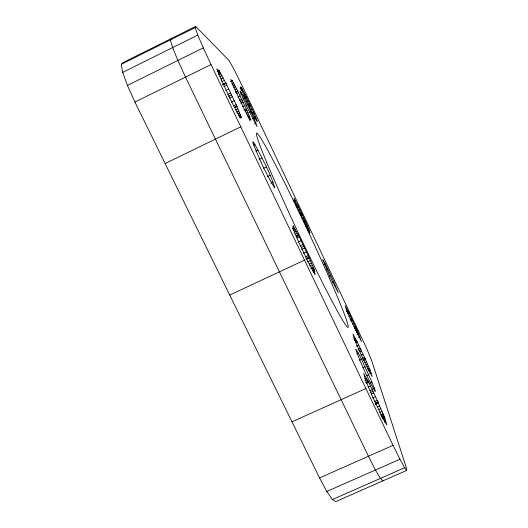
<?xml version="1.0" encoding="UTF-8"?>
<svg xmlns="http://www.w3.org/2000/svg" width="528" height="528" viewBox="0 0 528 528"><rect width="100%" height="100%" fill="white"/><g stroke="black" fill="none" stroke-linecap="round" stroke-linejoin="round"><path stroke-width="0.79" d="M121.268 64.337L195.155 27.568L195.697 26.4L228.98 60.456L234.452 70.158L244.121 89.78L366.531 348.117L371.791 360.928L405.992 466.679L406.732 470.375L335.749 501.6L332.402 499.547L326.812 491.476L319.546 477.926L134.924 102.056L127.4 85.424L122.72 72.376L121.268 64.337L123.281 62.443L195.697 26.4M171.428 38.478L170.399 39.89L172.649 47.579L177.857 60.456L185.519 77.121L368.432 456.258L375.421 470.019L380.417 478.408L382.952 480.836M122.72 72.376L197.822 35.079L195.155 27.568M127.4 85.424L203.287 47.863L197.822 35.079M134.924 102.056L211.028 64.555L203.287 47.863M217.18 71.016L218.632 70.297M217.595 71.32L219.041 70.613M217.787 71.458L219.226 70.752L225.944 83.285L237.013 106.471L234.782 107.527M218.018 71.96L219.463 71.247M218.539 73.049L219.985 72.336M219.061 74.138L220.506 73.425M218.579 74.983L220.744 73.92M219.655 76.883L221.813 75.827M220.783 79.101L223.001 78.012M222.077 81.53L224.288 80.447M222.717 84.539L225.707 83.127M222.869 84.632L225.806 83.193M225.905 83.259L222.968 84.698L225.944 83.285M230.776 81.398L232.208 80.698M230.848 81.517L232.333 80.791L237.758 91.12L246.965 110.458L245.48 111.157M223.879 86.539L226.816 85.1M231.911 83.741L233.389 83.015M232.109 84.15L233.587 83.431M232.967 85.708L234.439 84.988M225.786 90.532L228.723 89.1M233.924 87.503L235.396 86.783M234.973 89.509L236.445 88.79M227.693 94.519L230.624 93.086M240.181 88.539L241.619 87.839L246.167 96.611L254.054 113.203L252.503 113.896M236.095 91.7L237.56 90.988M235.396 92.083L237.659 91.054M235.534 92.169L237.758 91.12M240.715 89.668L242.154 88.961M228.558 96.327L231.488 94.901M241.256 90.79L242.689 90.09M236.287 93.7L238.484 92.631M229.423 98.142L232.353 96.71M241.969 92.11L243.401 91.41M240.372 94.182L241.837 93.469L244.339 98.201L253.849 118.048L257.063 126.647L246.319 105.706L239.983 90.981L241.837 93.469M237.877 97.033L240.068 95.964M243.652 95.337L245.078 94.644M231.323 102.122L234.254 100.69M244.596 97.211L246.041 96.532M244.675 97.258L246.167 96.611M239.461 100.36L241.652 99.29M242.88 98.914L244.339 98.201M245.362 98.604L246.781 97.911M240.181 101.871L242.372 100.802M233.957 105.739L236.148 104.669M240.9 103.376L243.091 102.313M234.571 107.455L237.013 106.471M246.015 101.805L248.14 100.769M234.61 107.468L236.894 106.425M235.64 109.936L237.851 108.86L236.775 106.379M242.484 106.696L244.669 105.633M248.015 104.339L249.5 103.62M246.101 105.349L247.553 104.643M248.629 105.64L250.114 104.914M236.577 112.167L238.788 111.091L237.851 108.86M249.249 106.933L250.727 106.214M244.061 110.015L246.253 108.953M238.095 113.764L239.58 113.045L238.788 111.091M245.335 111.104L246.886 110.425M238.768 115.394L240.207 114.695L239.58 113.045M250.602 109.784L252.08 109.058M238.953 115.909L240.438 115.183M246.246 113.177L247.718 112.471L246.965 110.458M239.468 116.985L240.953 116.266M248.747 112.735L250.919 111.672M239.983 118.061L241.468 117.341M251.955 112.629L253.44 111.91M247.045 115.051L248.516 114.338L247.718 112.471M252.509 113.843L254.054 113.203M247.724 116.688L249.196 115.975L248.516 114.338M248.266 118.074L249.744 117.355L249.196 115.975M253.994 117.236L255.42 116.543L253.928 113.15M249.315 120.272L250.787 119.559M252.391 118.754L253.849 118.048M254.588 118.642L256.014 117.949L255.42 116.543M165.106 163.502L240.801 126.832M254.582 123.836L256.047 123.13M253.46 145.2L254.925 144.494C262.218 158.572 270.349 172.775 274.745 187.981C265.835 173.705 258.845 158.169 252.833 142.468L253.084 141.748L254.925 144.494M255.836 151.147L258.014 150.097M259.169 159.416L262.053 158.03M263.459 168.32L266.336 166.94M267.241 176.636L270.131 175.25M270.877 183.183L273.062 182.147M293.601 201.029L295.086 200.323M295.766 205.102L297.244 204.402L298.082 206.052L296.611 206.745M297.211 207.794L298.676 207.095M298.525 210.56L299.996 209.867M299.838 213.325L301.31 212.632M300.439 214.586L301.904 213.893M301.033 215.84L302.504 215.147M302.353 218.605L303.818 217.912M303.659 221.364L305.131 220.671M304.26 222.658L305.725 221.925L298.082 206.052M304.267 222.75L305.738 222.057M304.28 222.875L305.725 221.925M292.796 228.637L294.261 227.944M293.02 229.112L294.492 228.419L298.432 235.574L296.254 236.597M305.125 224.776L306.596 224.083L305.752 222.182M293.819 230.439L295.284 229.753M305.89 226.532L307.369 225.832L306.596 224.083M294.023 232.439L296.215 231.403M295.086 234.379L297.271 233.356M307.316 229.865L308.801 229.172M296.254 236.181L298.426 235.158L309.032 257.38L314.556 270.461L315.084 274.705L309.705 264.653L309.758 265.208L298.505 241.639L292.915 228.287L293.04 225.383L294.492 228.419M296.254 236.247L298.426 235.224M296.254 236.386L298.432 235.363M297.086 237.923L299.257 236.9M298.195 242.088L301.085 240.728M299.924 245.949L302.907 244.55M301.495 247.335L303.739 246.286M301.58 249.421L304.564 248.021M303.402 253.235L306.385 251.836M305.217 257.044L308.207 255.644M306.794 258.423L309.032 257.38M306.801 258.502L309.038 257.453M306.808 258.674L309.052 257.624M306.174 259.149L309.071 257.796M306.181 259.228L309.078 257.875M229.726 295.053L304.517 260.119M307.355 261.928L310.259 260.568M309.151 264.106L311.335 263.089M310.108 266.416L312.299 265.399M310.933 268.488L313.124 267.465M311.157 268.957L313.348 267.934M312.378 269.65L313.843 268.963M323.829 264.667L325.307 263.98L333.729 281.576L338.309 292.802L330.178 277.114L322.786 259.71L325.307 263.98M312.873 270.679L314.332 269.993M313.097 271.148L314.556 270.461M313.13 271.471L314.596 270.785M313.21 272.184L314.688 271.504M326.429 269.848L327.901 269.161M329.419 276.091L330.891 275.411M332.257 282.256L333.729 281.576M346.355 311.467L347.813 310.794L348.553 312.226L347.087 312.899M347.536 313.619L348.988 312.946M348.81 316.305L350.269 315.632M350.09 318.985L351.542 318.318M350.665 320.206L352.123 319.539M351.245 321.427L352.704 320.76M352.519 324.106L353.978 323.44M353.793 326.786L355.252 326.119M354.374 328L355.826 327.334L348.407 311.725L348.553 312.226M354.4 328.086L355.852 327.419M354.453 328.271L355.905 327.611M354.506 328.462L355.964 327.796M354.532 328.548L355.991 327.881L355.826 327.334M355.43 330.548L356.888 329.881L355.991 327.881M356.261 332.442L357.727 331.775L356.888 329.881M357.027 334.204L358.492 333.538L357.727 331.775M353.714 339.101L355.212 338.415L355.938 339.768L356.776 341.378L355.285 342.058M358.552 337.583L360.017 336.917M354.446 340.448L355.938 339.768M355.258 341.946L356.75 341.273M355.773 342.791L357.258 342.111M356.506 346.229L358.736 345.213M357.984 349.325L360.208 348.315M358.651 350.737L360.881 349.721M360.07 351.806L361.548 351.127M356.882 353.813L358.347 353.146L361.416 359.146L371.956 382.127L375.408 391.301L374.966 391.334C367.508 377.916 360.895 363.904 355.786 349.424L358.347 353.146M360.796 355.232L363.026 354.222M362.274 358.327L364.498 357.317M359.231 360.136L361.416 359.146M362.941 359.726L365.165 358.717L356.585 340.699L356.776 341.378M362.974 359.845L365.198 358.835M363.785 359.759L365.277 359.086M363.858 360.01L365.35 359.337M363.898 360.129L365.383 359.449L365.165 358.717M364.947 362.492L366.439 361.819L365.383 359.449M365.93 364.749L367.429 364.076L366.439 361.819M362.921 367.805L365.105 366.821M366.841 366.868L368.339 366.188L367.429 364.076M367.653 368.808L369.151 368.135L368.339 366.188M367.831 369.191L369.336 368.511M368.234 370.022L369.732 369.349M368.63 370.861L370.128 370.181M368.808 371.237L370.313 370.557L369.151 368.135M369.607 373.692L371.065 373.032M366.551 375.745L368.742 374.755M364.848 378.998L366.333 378.325L368.141 381.638L365.917 382.642M364.947 380.827L367.171 379.823M365.878 382.49L368.102 381.487M366.458 383.348L368.669 382.351M369.752 383.117L371.956 382.127M368.207 387.017L370.418 386.021M291.984 421.819L365.904 388.522M372.867 388.714L374.345 388.047M369.956 390.68L372.167 389.684M370.755 392.344L372.966 391.354M371.547 394.007L373.758 393.017M372.557 398L375.5 396.673M374.306 401.65L377.249 400.33M375.098 403.313L378.041 401.993L367.871 380.681L368.141 381.638M375.144 403.471L378.088 402.151M375.982 403.498L378.193 402.508M375.349 404.191L378.299 402.864M375.395 404.349L378.345 403.029L378.041 401.993M377.408 406.916L379.625 405.92L378.345 403.029M378.609 409.695L380.833 408.698L379.625 405.92M379.718 412.328L381.949 411.332L380.833 408.698M380.728 414.784L382.965 413.78L381.949 411.332M380.939 415.232L383.176 414.229M381.414 416.222L383.651 415.219M381.883 417.206L384.12 416.209M382.846 417.325L384.338 416.658L382.965 413.78M382.292 418.301L384.536 417.298M383.467 419.404L384.965 418.73M383.948 420.829L385.407 420.176M384.344 422.156L385.81 421.502M319.546 477.926L393.063 445.342L399.92 459.202L404.606 467.755L406.732 470.375M326.812 491.476L399.92 459.202M332.402 499.547L404.606 467.755M219.226 70.752L216.797 68.897L221.767 80.533L221.443 80.322L233.224 104.98L239.983 117.447L241.699 117.83L240.207 114.695M232.333 80.791L230.657 79.517L234.656 89.074L244.358 109.428L249.797 119.698L250.985 119.962L249.744 117.355M241.619 87.839L240.398 86.902L252.14 112.444L256.694 121.183L257.558 121.374L256.014 117.949M366.333 378.325L363.713 373.448L365.693 380.695L372.141 395.815L382.912 418.354L382.562 417.199L386.918 425.139L384.338 416.658M355.212 338.415L352.948 334.099L354.334 339.167L359.575 351.285L368.577 370.181L368.333 369.376L372.121 376.504L370.313 370.557M347.813 310.794L345.18 305.705L346.203 309.448L350.612 319.539L361.508 341.642L358.492 333.538M297.244 204.402L294.208 198.482L294.149 199.96L298.115 209.147L309.936 233.171L309.665 230.993L307.369 225.832M211.028 64.555L393.063 445.342M298.426 235.158L298.432 235.574M266.713 162.4A107.395 4.759 64.8 0 0 345.193 324.344A107.395 4.759 64.8 0 0 294.835 203.518A107.395 4.759 64.8 0 0 266.713 162.4"/></g></svg>
